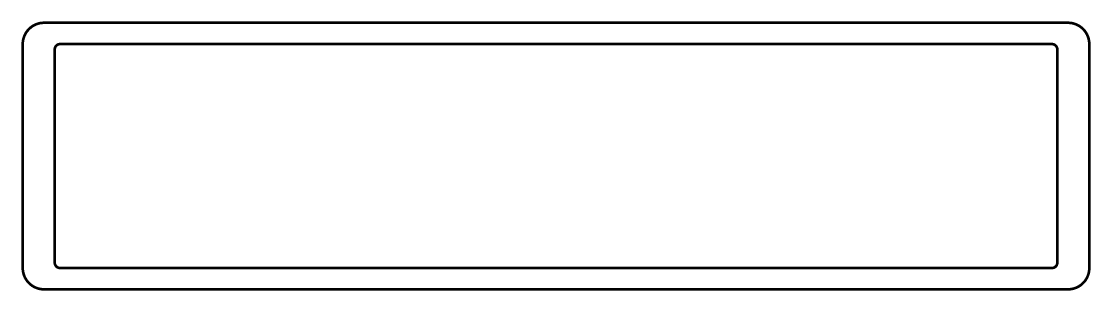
# Model space of a CAD drawing. Extents: x 60 to 161, y 121 to 146.
import ezdxf

# ---------------------------------------------------------------- set-up
doc = ezdxf.new("R2010")
doc.units = 0
doc.layers.get('0').update_dxf_attribs({"linetype": 'CONTINUOUS'})

msp = doc.modelspace()

# ---------------------------------------------------------------- linework, layer by layer
at = {"const_width": 0.25}
for points in [[(62.39, 121.21, -0.414214), (60.39, 123.21), (60.39, 144.21, -0.414214), (62.39, 146.21), (158.39, 146.21, -0.414214), (160.39, 144.21), (160.39, 123.21, -0.414214), (158.39, 121.21)], [(63.89, 123.21, -0.414214), (63.39, 123.71), (63.39, 143.71, -0.414214), (63.89, 144.21), (156.89, 144.21, -0.414214), (157.39, 143.71), (157.39, 123.71, -0.414214), (156.89, 123.21)]]:
    msp.add_lwpolyline(points, format="xyb", close=True, dxfattribs=at)

doc.saveas('drawing.dxf')
